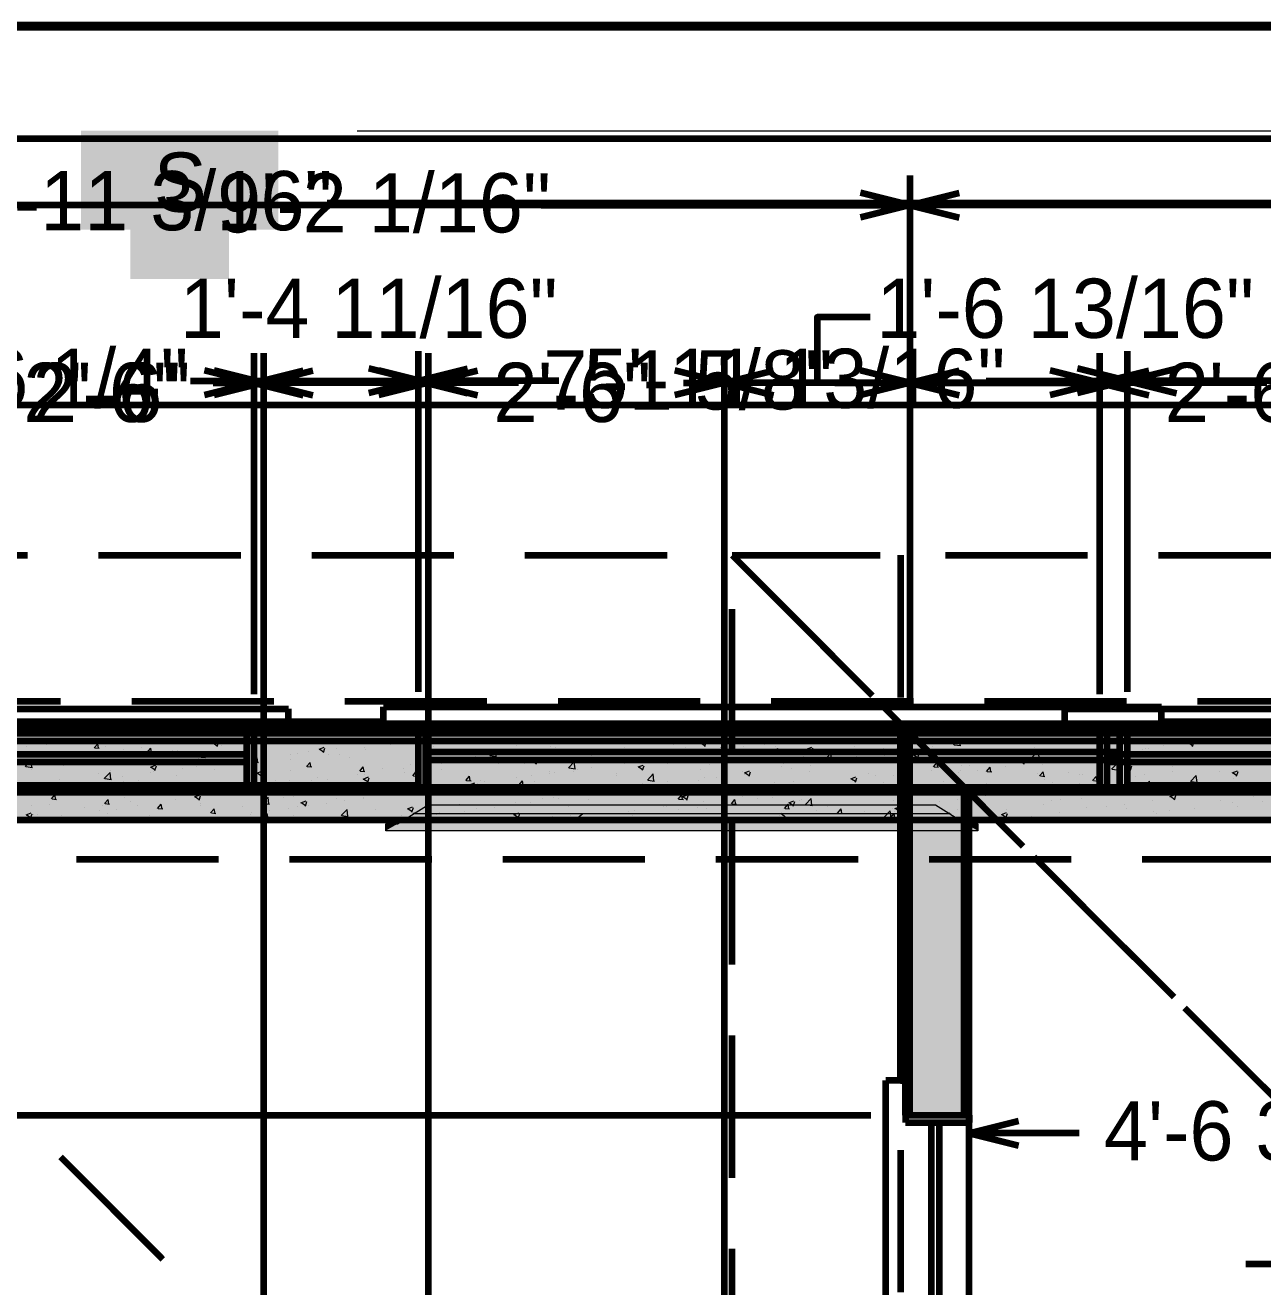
# Model space of a CAD drawing. Header units: inches. Extents: x -355 to 955, y -237 to 947.
# Drawn here: x 190.4 to 315.8, y 338.9 to 466.7 of the extents above; entities that cross this region are included whole.
import ezdxf

# ---------------------------------------------------------------- set-up
doc = ezdxf.new("R2010")
doc.units = ezdxf.units.IN
doc.header["$LTSCALE"] = 96
doc.header["$MEASUREMENT"] = 0
doc.linetypes.add('Dash', pattern=[0.225, 0.15, -0.075])
for name, color, linetype, lineweight, true_color in [('Cameras-0', 7, 'Continuous', 0, 0x004080), ('Cameras-1', 7, 'Continuous', 0, 0x004080), ('Cameras-2', 7, 'Continuous', 0, 0x004080), ('Cameras-3', 7, 'Continuous', 0, 0x004080), ('Cameras-4', 7, 'Continuous', 0, 0x004080), ('Casings_ Exterior-1', 7, 'Continuous', 158, 0x000000), ('Casings_ Exterior-2', 7, 'Continuous', 158, 0x000000), ('Casings_ Exterior-3', 7, 'Continuous', 158, 0x000000), ('Dimensions-0', 7, 'Continuous', 158, 0x000080), ('Dimensions-1', 7, 'Continuous', 158, 0x000080), ('Dimensions-2', 7, 'Continuous', 158, 0x000080), ('Dimensions-3', 7, 'Continuous', 158, 0x000080), ('Footings-0', 7, 'Dash', 211, 0x000000), ('Furniture_ Interior-2', 7, 'Continuous', 211, 0x8080c0), ('Roof Planes-2', 7, 'Dash', 211, 0x6fa455), ('Roof Planes-3', 7, 'Dash', 211, 0x6fa455), ('Terrain Perimeter-1', 7, 'Continuous', 211, 0x004000), ('Walls_  Foundation-0', 7, 'Continuous', 211, 0x000000), ('Walls_  Normal-1', 7, 'Continuous', 211, 0x000000), ('Walls_  Normal-2', 7, 'Continuous', 211, 0x000000), ('Walls_  Normal-3', 7, 'Continuous', 211, 0x000000), ('Windows-1', 7, 'Continuous', 158, 0x4b4b4b), ('Windows-2', 7, 'Continuous', 158, 0x4b4b4b), ('Windows-3', 7, 'Continuous', 158, 0x4b4b4b)]:
    doc.layers.add(name, color=color, linetype=linetype, lineweight=lineweight, true_color=true_color)

# ---------------------------------------------------------------- blocks, each defined once
blk = doc.blocks.new('Flat Screen 7')
at = {"layer": 'Furniture_ Interior-2', "color": 163, "lineweight": 0, "true_color": 0x8080c0, "transparency": 33554687}
for p, q in [((-19.514, 1.727), (-19.581, 1.669)), ((-7.87, 0.992), (-7.207, 1.727)), ((7.87, 0.992), (7.207, 1.727)), ((19.514, 1.727), (19.581, 1.669)), ((-21.556, 0.026), (-21.563, 0.049))]:
    blk.add_line(p, q, dxfattribs=at)
blk.add_lwpolyline([(18.47, 2.625), (20.681, 0.683), (21.562, 0.683), (21.562, 0), (-21.563, 0), (-21.563, 0.683), (-20.712, 0.683), (-18.47, 2.625)], close=True, dxfattribs=at)
for points in [[(-20.712, 0.683), (-20.681, 0.71), (-20.398, 0.965), (-20.368, 0.992), (20.368, 0.992), (20.398, 0.965), (20.681, 0.71), (20.712, 0.683)], [(-19.466, 1.768), (-19.514, 1.727), (19.514, 1.727), (19.466, 1.768)]]:
    blk.add_lwpolyline(points, dxfattribs=at)
at = {"layer": 'Furniture_ Interior-2', "color": 7, "lineweight": 0, "true_color": 0xffffff, "transparency": 33554687}
for points in [[(-18.47, 2.625), (20.681, 0.683), (-18.47, 2.625), (-20.712, 0.683)], [(-18.47, 2.625), (18.47, 2.625), (-18.47, 2.625), (20.681, 0.683)], [(20.681, 0.683), (21.562, 0), (20.681, 0.683), (-21.563, 0)], [(20.681, 0.683), (-21.563, 0), (20.681, 0.683), (-20.712, 0.683)], [(-21.563, 0), (-21.563, 0.683), (-21.563, 0), (-20.712, 0.683)], [(20.681, 0.683), (21.562, 0.683), (20.681, 0.683), (21.562, 0)]]:
    blk.add_solid(points, dxfattribs=at)

msp = doc.modelspace()

# ---------------------------------------------------------------- linework, layer by layer
at = {"layer": 'Cameras-0', "transparency": 33554687}
msp.add_line((224, 456), (506, 456), dxfattribs=at)
for points in [[(216, 456), (196, 456), (216, 446), (196, 446)], [(216, 456), (196, 456), (216, 456), (196, 456)], [(211, 446), (201, 446), (211, 441), (201, 441)]]:
    msp.add_solid(points, dxfattribs=at)
at = {"layer": 'Cameras-1', "transparency": 33554687}
msp.add_line((224, 456), (506, 456), dxfattribs=at)
for points in [[(216, 456), (196, 456), (216, 446), (196, 446)], [(216, 456), (196, 456), (216, 456), (196, 456)], [(211, 446), (201, 446), (211, 441), (201, 441)]]:
    msp.add_solid(points, dxfattribs=at)
at = {"layer": 'Cameras-2', "transparency": 33554687}
msp.add_line((224, 456), (506, 456), dxfattribs=at)
for points in [[(216, 456), (196, 456), (216, 446), (196, 446)], [(216, 456), (196, 456), (216, 456), (196, 456)], [(211, 446), (201, 446), (211, 441), (201, 441)]]:
    msp.add_solid(points, dxfattribs=at)
at = {"layer": 'Cameras-3', "transparency": 33554687}
msp.add_line((224, 456), (506, 456), dxfattribs=at)
for points in [[(216, 456), (196, 456), (216, 446), (196, 446)], [(216, 456), (196, 456), (216, 456), (196, 456)], [(211, 446), (201, 446), (211, 441), (201, 441)]]:
    msp.add_solid(points, dxfattribs=at)
at = {"layer": 'Cameras-4', "transparency": 33554687}
msp.add_line((224, 456), (506, 456), dxfattribs=at)
for points in [[(216, 456), (196, 456), (216, 446), (196, 446)], [(216, 456), (196, 456), (216, 456), (196, 456)], [(211, 446), (201, 446), (211, 441), (201, 441)]]:
    msp.add_solid(points, dxfattribs=at)
at = {"layer": 'Casings_ Exterior-1', "transparency": 33554687}
for p, q in [((226.68, 395.66), (226.68, 397.66)), ((226.68, 397.66), (305.5, 397.66)), ((305.5, 395.66), (305.5, 397.66))]:
    msp.add_line(p, q, dxfattribs=at)
at = {"layer": 'Casings_ Exterior-2', "transparency": 33554687}
for p, q in [((180.04, 397.44), (217.04, 397.44)), ((217.04, 395.44), (217.04, 397.44)), ((295.7, 395.44), (295.7, 397.44)), ((295.7, 397.44), (332.7, 397.44))]:
    msp.add_line(p, q, dxfattribs=at)
at = {"layer": 'Casings_ Exterior-3', "transparency": 33554687}
for p in [(277.56, 322.8), (279.56, 359.8)]:
    msp.add_line(p, (277.56, 359.8), dxfattribs=at)
at = {"layer": 'Dimensions-0', "color": 176, "linetype": 'Continuous', "lineweight": 158, "true_color": 0x000080, "transparency": 33554687}
msp.add_line((345.96, 428.22), (53.95, 428.22), dxfattribs=at)
at = {"layer": 'Dimensions-1', "color": 176, "linetype": 'Continuous', "lineweight": 158, "true_color": 0x000080, "transparency": 33554687}
for p, q in [((347.01, 466.69), (55, 466.69)), ((220.95, 448.69), (342.2, 448.69)), ((230.18, 433.69), (230.18, 399.17)), ((302, 433.69), (302, 399.17)), ((207.1, 430.69), (230.18, 430.69)), ((244.44, 430.69), (230.18, 430.69)), ((287.74, 430.69), (302, 430.69)), ((342.2, 430.69), (302, 430.69))]:
    msp.add_line(p, q, dxfattribs=at)
at = {"layer": 'Dimensions-1', "transparency": 33554687}
for p, q in [((230.18, 430.69), (225.18, 431.94)), ((230.18, 430.69), (235.18, 431.94)), ((302, 430.69), (297, 431.94)), ((302, 430.69), (307, 431.94)), ((230.18, 430.69), (225.18, 429.44)), ((230.18, 430.69), (235.18, 429.44)), ((302, 430.69), (297, 429.44)), ((302, 430.69), (307, 429.44))]:
    msp.add_line(p, q, dxfattribs=at)
at = {"layer": 'Dimensions-2', "color": 176, "linetype": 'Continuous', "lineweight": 158, "true_color": 0x000080, "transparency": 33554687}
for p, q in [((395.01, 466.47), (151, 466.47)), ((395.01, 448.47), (151, 448.47)), ((327.88, 448.47), (151, 448.47)), ((213.54, 433.47), (213.54, 398.95)), ((213.54, 433.47), (213.54, 398.95)), ((299.2, 433.47), (299.2, 398.95)), ((299.2, 433.47), (299.2, 398.95)), ((209.41, 430.47), (213.54, 430.47)), ((209.41, 430.47), (213.54, 430.47)), ((240.34, 430.47), (213.54, 430.47)), ((240.34, 430.47), (213.54, 430.47)), ((272.4, 430.47), (299.2, 430.47)), ((272.4, 430.47), (299.2, 430.47)), ((303.33, 430.47), (299.2, 430.47)), ((303.33, 430.47), (299.2, 430.47))]:
    msp.add_line(p, q, dxfattribs=at)
at = {"layer": 'Dimensions-2', "transparency": 33554687}
for p, q in [((213.54, 430.47), (208.54, 431.72)), ((213.54, 430.47), (208.54, 431.72)), ((213.54, 430.47), (218.54, 431.72)), ((213.54, 430.47), (218.54, 431.72)), ((299.2, 430.47), (294.2, 431.72)), ((299.2, 430.47), (294.2, 431.72)), ((299.2, 430.47), (304.2, 431.72)), ((299.2, 430.47), (304.2, 431.72)), ((213.54, 430.47), (208.54, 429.22)), ((213.54, 430.47), (208.54, 429.22)), ((213.54, 430.47), (218.54, 429.22)), ((213.54, 430.47), (218.54, 429.22)), ((299.2, 430.47), (294.2, 429.22)), ((299.2, 430.47), (294.2, 429.22)), ((299.2, 430.47), (304.2, 429.22)), ((299.2, 430.47), (304.2, 429.22))]:
    msp.add_line(p, q, dxfattribs=at)
at = {"layer": 'Dimensions-3', "color": 176, "linetype": 'Continuous', "lineweight": 158, "true_color": 0x000080, "transparency": 33554687}
for p, q in [((384.47, 466.47), (169.95, 466.47)), ((280, 451.47), (280, 398)), ((207.31, 448.47), (169.95, 448.47)), ((242.64, 448.47), (280, 448.47)), ((366.6, 448.47), (280, 448.47)), ((214.5, 433.47), (214.5, 314.3)), ((231.18, 433.47), (231.18, 314.3)), ((261.18, 433.47), (261.18, 314.3)), ((280, 433.47), (280, 398)), ((210.37, 430.47), (214.5, 430.47)), ((231.18, 430.47), (214.5, 430.47)), ((235.31, 430.47), (231.18, 430.47)), ((257.05, 430.47), (261.18, 430.47)), ((280, 430.47), (261.18, 430.47)), ((316.17, 430.47), (280, 430.47)), ((131.47, 356.3), (276.05, 356.3)), ((297.16, 354.47), (286, 354.47))]:
    msp.add_line(p, q, dxfattribs=at)
at = {"layer": 'Dimensions-3', "transparency": 33554687}
for p, q in [((280, 448.47), (275, 449.72)), ((280, 448.47), (285, 449.72)), ((280, 448.47), (275, 447.22)), ((280, 448.47), (285, 447.22)), ((214.5, 430.47), (209.5, 431.72)), ((214.5, 430.47), (219.5, 431.72)), ((231.18, 430.47), (226.18, 431.72)), ((231.18, 430.47), (236.18, 431.72)), ((261.18, 430.47), (256.18, 431.72)), ((261.18, 430.47), (266.18, 431.72)), ((280, 430.47), (275, 431.72)), ((280, 430.47), (285, 431.72)), ((214.5, 430.47), (209.5, 429.22)), ((214.5, 430.47), (219.5, 429.22)), ((231.18, 430.47), (226.18, 429.22)), ((231.18, 430.47), (236.18, 429.22)), ((261.18, 430.47), (256.18, 429.22)), ((261.18, 430.47), (266.18, 429.22)), ((280, 430.47), (275, 429.22)), ((280, 430.47), (285, 429.22)), ((95.47, 395), (277, 395)), ((113.47, 395), (277, 395)), ((131.47, 395), (277, 395)), ((286, 354.47), (291, 355.72)), ((286, 354.47), (291, 353.22)), ((314.03, 341.22), (339.63, 341.22))]:
    msp.add_line(p, q, dxfattribs=at)
at = {"layer": 'Dimensions-3', "color": 176, "linetype": 'Continuous', "lineweight": 158, "true_color": 0x000080, "transparency": 33554687}
msp.add_lwpolyline([(275.99, 437.11), (270.59, 437.11), (270.59, 430.47)], dxfattribs=at)
at = {"layer": 'Footings-0', "transparency": 33554687}
for p, q in [((49.95, 398.22), (657.95, 398.22)), ((65.95, 382.22), (641.95, 382.22))]:
    msp.add_line(p, q, dxfattribs=at)
at = {"layer": 'Roof Planes-2', "transparency": 33554687}
for points in [[(279.05, 413), (279.05, 395.95), (279.05, 395.95), (279.05, 311.3), (234.7, 311.3), (133, 413)], [(133, 413), (234.7, 311.3), (169, 311.3), (169, 118.5), (234.5, 118.5), (133, 17)]]:
    msp.add_lwpolyline(points, close=True, dxfattribs=at)
at = {"layer": 'Roof Planes-3', "transparency": 33554687}
for points in [[(262, 413), (459.5, 215.5), (459.5, 214.5), (262, 17), (262, 101.45), (375.45, 214.9), (262, 328.35)], [(657, 413), (459.5, 215.5), (262, 413)]]:
    msp.add_lwpolyline(points, close=True, dxfattribs=at)
at = {"layer": 'Terrain Perimeter-1', "transparency": 33554687}
msp.add_lwpolyline([(955, 455.22), (955, -24.78), (-245, -24.78), (-245, 455.22)], close=True, dxfattribs=at)
at = {"layer": 'Walls_  Foundation-0', "color": 18, "linetype": 'Continuous', "lineweight": 211, "true_color": 0x000000, "transparency": 33554687}
for p, q in [((61.95, 394.22), (645.95, 394.22)), ((61.95, 386.22), (645.95, 386.22))]:
    msp.add_line(p, q, dxfattribs=at)
at = {"layer": 'Walls_  Foundation-0', "color": 252, "lineweight": 9, "true_color": 0x969696, "transparency": 33554687}
for p, q in [((190.44, 393.6), (190.44, 393.6)), ((191.97, 393.96), (192.19, 394.22)), ((192.04, 393.96), (192.49, 393.92)), ((192.41, 393.92), (192.36, 394.22)), ((194.34, 394.16), (194.34, 394.16)), ((197.35, 393.49), (197.71, 393.92)), ((197.79, 393.45), (197.71, 393.92)), ((198.5, 393.62), (198.5, 393.62)), ((202.14, 393.58), (202.14, 393.58)), ((204.98, 393.95), (204.98, 393.95)), ((209.35, 393.96), (209.87, 394.17)), ((209.43, 393.96), (209.8, 393.71)), ((209.64, 393.77), (209.64, 393.77)), ((209.8, 393.63), (209.95, 394.09)), ((210.29, 393.75), (210.29, 393.75)), ((213.82, 393.75), (213.82, 393.75)), ((226.66, 394.11), (226.66, 394.11)), ((227.41, 393.81), (227.41, 393.81)), ((228.76, 393.88), (228.76, 393.88)), ((229.4, 393.96), (229.64, 394.22)), ((229.45, 393.96), (230.11, 393.86)), ((230.06, 393.86), (230.02, 394.22)), ((231.71, 393.65), (231.71, 393.65)), ((240.09, 393.69), (240.09, 393.69)), ((243.59, 393.64), (243.59, 393.64)), ((245.47, 393.88), (245.47, 393.88)), ((247.85, 393.96), (247.85, 393.96)), ((255.49, 393.95), (255.71, 394.22)), ((255.56, 393.95), (256.01, 393.91)), ((255.93, 393.91), (255.88, 394.22)), ((257.22, 393.58), (257.22, 393.58)), ((258.76, 393.98), (259.29, 394.18)), ((258.85, 393.98), (259.22, 393.73)), ((259.22, 393.64), (259.37, 394.1)), ((260.87, 393.48), (261.23, 393.91)), ((261.31, 393.44), (261.23, 393.91)), ((263.19, 393.6), (263.19, 393.6)), ((265.25, 393.79), (265.25, 393.79)), ((266.36, 393.62), (266.36, 393.62)), ((267.04, 394.13), (267.04, 394.13)), ((269.54, 393.38), (270.06, 393.58)), ((274.34, 393.63), (274.34, 393.63)), ((274.72, 394.21), (274.72, 394.21)), ((282.27, 393.68), (282.27, 393.68)), ((284.43, 393.82), (284.81, 394.22)), ((284.48, 393.82), (285.15, 393.72)), ((285.1, 393.72), (285.04, 394.22)), ((286.92, 393.94), (286.92, 393.94)), ((288.8, 394.19), (288.8, 394.19)), ((300.98, 394.15), (300.98, 394.15)), ((301.46, 393.85), (301.46, 393.85)), ((305.74, 393.72), (305.74, 393.72)), ((308.17, 394), (308.7, 394.2)), ((308.26, 394), (308.64, 393.74)), ((308.58, 394.09), (308.58, 394.09)), ((308.64, 393.65), (308.79, 394.11)), ((192.27, 392.15), (192.79, 392.35)), ((192.69, 392.34), (192.69, 392.34)), ((195.53, 392.71), (195.53, 392.71)), ((196.92, 392.61), (196.92, 392.61)), ((197.42, 393.49), (197.87, 393.45)), ((200.27, 393.33), (200.27, 393.33)), ((200.83, 392.9), (200.83, 392.9)), ((201.89, 392.67), (201.89, 392.67)), ((202.73, 393.02), (203.09, 393.45)), ((202.8, 393.02), (203.25, 392.98)), ((203.17, 392.98), (203.09, 393.45)), ((205.28, 393.21), (205.28, 393.21)), ((205.78, 393.24), (205.78, 393.24)), ((207.88, 392.41), (207.88, 392.41)), ((208.11, 392.55), (208.47, 392.98)), ((208.18, 392.55), (208.63, 392.51)), ((208.55, 392.51), (208.47, 392.98)), ((213.49, 392.07), (213.85, 392.5)), ((213.93, 392.03), (213.85, 392.5)), ((217.2, 392.86), (217.2, 392.86)), ((217.23, 392.31), (217.23, 392.31)), ((217.95, 392.95), (217.95, 392.95)), ((219.08, 393.11), (219.08, 393.11)), ((220.13, 393.36), (220.65, 393.57)), ((220.21, 393.36), (220.58, 393.11)), ((220.58, 393.03), (220.73, 393.48)), ((221.08, 392.84), (221.08, 392.84)), ((221.92, 393.48), (221.92, 393.48)), ((222.25, 392.8), (222.25, 392.8)), ((223.19, 392.55), (223.19, 392.55)), ((224.77, 393.55), (224.77, 393.55)), ((224.87, 393.32), (224.87, 393.32)), ((230.9, 392.76), (231.43, 392.96)), ((230.99, 392.76), (231.36, 392.51)), ((231.36, 392.43), (231.51, 392.88)), ((231.55, 393.14), (231.55, 393.14)), ((234.14, 392.39), (234.14, 392.39)), ((234.14, 392.35), (234.14, 392.35)), ((236.02, 392.64), (236.02, 392.64)), ((236.31, 392.39), (236.31, 392.39)), ((237.4, 392.72), (237.98, 393.33)), ((237.45, 392.72), (238.12, 392.62)), ((238.07, 392.62), (237.98, 393.33)), ((238.86, 393.01), (238.86, 393.01)), ((240.21, 392.96), (240.21, 392.96)), ((241.68, 392.16), (242.21, 392.36)), ((244.06, 393.49), (244.06, 393.49)), ((247.76, 392.73), (247.76, 392.73)), ((249.46, 392.48), (249.46, 392.48)), ((251.04, 393.49), (251.04, 393.49)), ((255.5, 392.56), (255.5, 392.56)), ((255.79, 392.54), (255.79, 392.54)), ((257.82, 393.07), (257.82, 393.07)), ((259.29, 393.04), (259.29, 393.04)), ((260.53, 393.17), (260.53, 393.17)), ((260.94, 393.48), (261.39, 393.44)), ((262.41, 393.41), (262.41, 393.41)), ((264.88, 392.78), (264.88, 392.78)), ((266.25, 393.01), (266.61, 393.44)), ((266.32, 393.01), (266.77, 392.97)), ((266.69, 392.97), (266.61, 393.44)), ((269.17, 392.63), (269.17, 392.63)), ((269.63, 393.38), (270, 393.13)), ((270, 393.04), (270.15, 393.49)), ((271.63, 392.54), (271.99, 392.97)), ((271.7, 392.54), (272.15, 392.5)), ((272.07, 392.5), (271.99, 392.97)), ((274.63, 392.67), (274.63, 392.67)), ((275.73, 392.41), (275.73, 392.41)), ((277.01, 392.06), (277.37, 392.49)), ((277.31, 393.42), (277.31, 393.42)), ((277.45, 392.02), (277.37, 392.49)), ((277.47, 392.7), (277.47, 392.7)), ((278.48, 393.2), (278.48, 393.2)), ((278.63, 393.48), (278.63, 393.48)), ((279.35, 392.94), (279.35, 392.94)), ((280.32, 392.78), (280.84, 392.98)), ((280.4, 392.78), (280.78, 392.53)), ((280.78, 392.44), (280.93, 392.89)), ((282.19, 393.32), (282.19, 393.32)), ((284.09, 393.01), (284.09, 393.01)), ((291.1, 392.18), (291.62, 392.38)), ((291.56, 391.84), (291.71, 392.29)), ((292.43, 392.58), (293.02, 393.19)), ((292.48, 392.58), (293.15, 392.48)), ((292.62, 393.55), (292.62, 393.55)), ((293.1, 392.48), (293.02, 393.19)), ((293.72, 392.76), (293.72, 392.76)), ((294.69, 392.56), (294.69, 392.56)), ((296.28, 392.47), (296.28, 392.47)), ((297.61, 393.32), (297.61, 393.32)), ((299.12, 392.85), (299.12, 392.85)), ((302, 392.35), (302, 392.35)), ((303.58, 393.35), (303.58, 393.35)), ((303.86, 393.47), (303.86, 393.47)), ((304.15, 393.41), (304.15, 393.41)), ((309.05, 392.39), (309.05, 392.39)), ((310.36, 392.94), (310.36, 392.94)), ((311.81, 392.61), (311.81, 392.61)), ((312.91, 392.92), (312.91, 392.92)), ((190.37, 391.62), (190.95, 392.23)), ((190.42, 391.62), (191.09, 391.52)), ((190.81, 392.09), (190.81, 392.09)), ((191.04, 391.52), (190.95, 392.23)), ((190.98, 391.27), (190.98, 391.27)), ((191.37, 392.05), (191.37, 392.05)), ((192.35, 392.15), (192.72, 391.9)), ((192.72, 391.82), (192.87, 392.27)), ((194.25, 391.67), (194.25, 391.67)), ((198.1, 392.19), (198.1, 392.19)), ((199.03, 391.25), (199.03, 391.25)), ((203.05, 391.55), (203.57, 391.75)), ((203.13, 391.55), (203.5, 391.29)), ((203.33, 391.1), (203.33, 391.1)), ((203.5, 391.22), (203.65, 391.67)), ((206.29, 391.41), (206.29, 391.41)), ((207.75, 391.62), (207.75, 391.62)), ((208.49, 392.11), (208.49, 392.11)), ((209.54, 391.27), (209.54, 391.27)), ((209.63, 391.87), (209.63, 391.87)), ((212.47, 392.24), (212.47, 392.24)), ((212.79, 391.95), (212.79, 391.95)), ((213.33, 391.75), (213.33, 391.75)), ((213.56, 392.07), (214.01, 392.03)), ((213.83, 390.94), (214.35, 391.15)), ((214.28, 390.61), (214.43, 391.07)), ((214.65, 392), (214.65, 392)), ((217.25, 391.21), (217.25, 391.21)), ((218.87, 391.6), (219.23, 392.03)), ((218.94, 391.6), (219.39, 391.56)), ((219.31, 391.56), (219.23, 392.03)), ((224.25, 391.13), (224.61, 391.56)), ((224.32, 391.13), (224.77, 391.09)), ((224.69, 391.09), (224.61, 391.56)), ((224.68, 391.15), (224.68, 391.15)), ((226.56, 391.4), (226.56, 391.4)), ((228.67, 391.38), (228.67, 391.38)), ((228.84, 391.03), (228.84, 391.03)), ((229.4, 391.77), (229.4, 391.77)), ((229.63, 390.66), (229.99, 391.09)), ((230.07, 390.62), (229.99, 391.09)), ((232.52, 391.91), (232.52, 391.91)), ((232.56, 391.34), (232.56, 391.34)), ((238.3, 391.88), (238.3, 391.88)), ((240.92, 391.93), (240.92, 391.93)), ((241.77, 392.16), (242.14, 391.91)), ((242.14, 391.83), (242.29, 392.28)), ((243.51, 391.14), (243.51, 391.14)), ((245.4, 391.48), (245.99, 392.09)), ((245.45, 391.48), (246.12, 391.38)), ((245.96, 391.08), (245.96, 391.08)), ((246.07, 391.38), (245.99, 392.09)), ((246.34, 391.3), (246.34, 391.3)), ((247.76, 391.47), (247.76, 391.47)), ((251.08, 391.92), (251.08, 391.92)), ((251.65, 392.03), (251.65, 392.03)), ((252.46, 391.56), (252.99, 391.76)), ((252.54, 391.56), (252.92, 391.31)), ((252.92, 391.23), (253.07, 391.68)), ((252.95, 392.17), (252.95, 392.17)), ((255.42, 391.93), (255.42, 391.93)), ((258.83, 391.27), (258.83, 391.27)), ((259.72, 391.78), (259.72, 391.78)), ((260.41, 392.28), (260.41, 392.28)), ((263.09, 391.1), (263.09, 391.1)), ((263.24, 390.96), (263.76, 391.16)), ((263.7, 390.62), (263.85, 391.08)), ((266.95, 391.63), (266.95, 391.63)), ((267.19, 391.87), (267.19, 391.87)), ((268.01, 391.45), (268.01, 391.45)), ((269.78, 391.07), (269.78, 391.07)), ((269.89, 391.7), (269.89, 391.7)), ((270.74, 392.11), (270.74, 392.11)), ((272.73, 392.07), (272.73, 392.07)), ((277.08, 392.06), (277.53, 392.02)), ((282.18, 391.19), (282.18, 391.19)), ((282.38, 391.59), (282.75, 392.02)), ((282.46, 391.59), (282.91, 391.55)), ((282.83, 391.55), (282.75, 392.02)), ((285.1, 391.2), (285.1, 391.2)), ((285.23, 391.71), (285.23, 391.71)), ((286.07, 391.75), (286.07, 391.75)), ((286.68, 392.21), (286.68, 392.21)), ((286.83, 391.23), (286.83, 391.23)), ((287.76, 391.12), (288.13, 391.55)), ((287.84, 391.12), (288.29, 391.08)), ((288.21, 391.08), (288.13, 391.55)), ((289.67, 391.6), (289.67, 391.6)), ((289.93, 392.28), (289.93, 392.28)), ((291.18, 392.18), (291.56, 391.93)), ((293.14, 390.65), (293.51, 391.08)), ((293.46, 391.8), (293.46, 391.8)), ((293.59, 390.61), (293.51, 391.08)), ((294.41, 392.23), (294.41, 392.23)), ((300.44, 391.34), (301.02, 391.95)), ((300.49, 391.34), (301.16, 391.24)), ((301.1, 391.24), (301.02, 391.95)), ((301.37, 391.35), (301.37, 391.35)), ((301.87, 391.58), (302.4, 391.78)), ((301.96, 391.58), (302.34, 391.32)), ((302.34, 391.24), (302.49, 391.69)), ((302.35, 391.76), (302.35, 391.76)), ((305.16, 391.83), (305.16, 391.83)), ((306.61, 391.13), (306.61, 391.13)), ((306.64, 391.61), (306.64, 391.61)), ((311.34, 391.76), (311.34, 391.76)), ((311.37, 391.14), (311.37, 391.14)), ((312.65, 390.98), (313.18, 391.18)), ((312.95, 392.15), (312.95, 392.15)), ((313.11, 390.63), (313.27, 391.09)), ((313.22, 392), (313.22, 392)), ((193.56, 389.75), (193.56, 389.75)), ((193.87, 390.25), (193.87, 390.25)), ((197.76, 390.86), (197.76, 390.86)), ((198.29, 390.38), (198.29, 390.38)), ((198.37, 390.38), (198.96, 390.99)), ((198.42, 390.38), (199.09, 390.28)), ((199.04, 390.28), (198.96, 390.99)), ((200.17, 390.62), (200.17, 390.62)), ((200.35, 390.06), (200.35, 390.06)), ((201.8, 390.18), (201.8, 390.18)), ((203.01, 391), (203.01, 391)), ((205.69, 390.74), (205.69, 390.74)), ((206.38, 389.14), (206.96, 389.75)), ((207.05, 389.03), (206.96, 389.75)), ((213.91, 390.94), (214.28, 390.69)), ((215.23, 389.91), (215.23, 389.91)), ((215.67, 390.2), (215.67, 390.2)), ((217.11, 390.15), (217.11, 390.15)), ((217.13, 389.81), (217.13, 389.81)), ((219.38, 390.18), (219.38, 390.18)), ((219.95, 390.53), (219.95, 390.53)), ((220.99, 390.34), (220.99, 390.34)), ((224.03, 390.79), (224.03, 390.79)), ((224.6, 390.34), (225.13, 390.55)), ((224.68, 390.34), (225.06, 390.09)), ((224.78, 390.82), (224.78, 390.82)), ((225.06, 390.01), (225.21, 390.46)), ((226.62, 390), (226.62, 390)), ((229.7, 390.66), (230.15, 390.62)), ((235.01, 390.19), (235.37, 390.62)), ((235.08, 390.19), (235.53, 390.15)), ((235.45, 390.15), (235.37, 390.62)), ((235.38, 389.74), (235.91, 389.94)), ((235.46, 389.74), (235.84, 389.49)), ((235.84, 389.41), (235.99, 389.86)), ((236.22, 389.9), (236.22, 389.9)), ((236.5, 390.23), (236.5, 390.23)), ((236.88, 390.06), (236.88, 390.06)), ((240.11, 390.46), (240.11, 390.46)), ((240.39, 389.72), (240.75, 390.15)), ((240.83, 389.68), (240.75, 390.15)), ((240.8, 390.08), (240.8, 390.08)), ((241.62, 390.68), (241.62, 390.68)), ((241.93, 390.13), (241.93, 390.13)), ((243.5, 390.93), (243.5, 390.93)), ((243.97, 390.99), (243.97, 390.99)), ((250.26, 390.93), (250.26, 390.93)), ((250.29, 390.72), (250.29, 390.72)), ((252.89, 389.93), (252.89, 389.93)), ((253.41, 390.24), (253.99, 390.85)), ((253.46, 390.24), (254.13, 390.14)), ((254.07, 390.14), (253.99, 390.85)), ((255.41, 390.06), (255.41, 390.06)), ((258.56, 390.21), (258.56, 390.21)), ((259.2, 390.54), (259.2, 390.54)), ((260.44, 390.46), (260.44, 390.46)), ((263.28, 390.83), (263.28, 390.83)), ((263.32, 390.96), (263.7, 390.71)), ((266.31, 390.01), (266.31, 390.01)), ((268.2, 390.06), (268.2, 390.06)), ((274.02, 390.36), (274.54, 390.56)), ((274.1, 390.36), (274.48, 390.11)), ((274.48, 390.02), (274.63, 390.47)), ((274.54, 390.18), (274.54, 390.18)), ((275.5, 389.74), (275.5, 389.74)), ((275.77, 390.86), (275.77, 390.86)), ((276.56, 390.66), (276.56, 390.66)), ((277.37, 389.99), (277.37, 389.99)), ((278.39, 390.71), (278.39, 390.71)), ((279.15, 389.86), (279.15, 389.86)), ((280.21, 390.36), (280.21, 390.36)), ((283.43, 390.06), (283.43, 390.06)), ((284.79, 389.76), (285.32, 389.96)), ((284.88, 389.76), (285.25, 389.51)), ((284.95, 390.98), (284.95, 390.98)), ((285.25, 389.42), (285.41, 389.87)), ((287.73, 389.91), (287.73, 389.91)), ((289.84, 389.78), (289.84, 389.78)), ((292.89, 390.91), (292.89, 390.91)), ((293.22, 390.65), (293.67, 390.61)), ((293.62, 390.26), (293.62, 390.26)), ((294.47, 390), (294.47, 390)), ((296.05, 391), (296.05, 391)), ((297.15, 389.89), (297.15, 389.89)), ((297.18, 390.76), (297.18, 390.76)), ((297.52, 390.82), (297.52, 390.82)), ((298.52, 390.18), (298.89, 390.61)), ((298.6, 390.18), (299.05, 390.14)), ((298.97, 390.14), (298.89, 390.61)), ((301.89, 390.51), (301.89, 390.51)), ((302.83, 390.59), (302.83, 390.59)), ((303.77, 390.76), (303.77, 390.76)), ((303.91, 389.71), (304.27, 390.14)), ((304.35, 389.67), (304.27, 390.14)), ((305.42, 389.8), (305.42, 389.8)), ((308.44, 390.1), (309.02, 390.71)), ((308.49, 390.1), (309.16, 390)), ((308.96, 389.9), (308.96, 389.9)), ((309.11, 390), (309.02, 390.71)), ((312.74, 390.98), (313.11, 390.72)), ((312.82, 390.43), (312.82, 390.43)), ((313.24, 389.83), (313.24, 389.83)), ((190.72, 389.38), (190.72, 389.38)), ((193.01, 388.32), (193.37, 388.75)), ((193.46, 388.28), (193.37, 388.75)), ((194.15, 389.17), (194.15, 389.17)), ((196.75, 389.13), (197.27, 389.33)), ((196.82, 389.13), (197.2, 388.88)), ((197.2, 388.8), (197.35, 389.25)), ((198.01, 389.7), (198.01, 389.7)), ((198.77, 389.06), (198.77, 389.06)), ((200.46, 388.48), (200.46, 388.48)), ((205.77, 388.66), (205.77, 388.66)), ((206.43, 389.14), (207.1, 389.03)), ((207.13, 389.65), (207.13, 389.65)), ((207.52, 388.53), (208.05, 388.73)), ((207.6, 388.53), (207.98, 388.27)), ((207.65, 388.91), (207.65, 388.91)), ((207.98, 388.2), (208.13, 388.65)), ((209.45, 388.77), (209.45, 388.77)), ((209.72, 388.86), (209.72, 388.86)), ((209.92, 389.33), (209.92, 389.33)), ((210.49, 389.28), (210.49, 389.28)), ((213.24, 389.25), (213.24, 389.25)), ((214.38, 387.9), (214.97, 388.51)), ((215.05, 387.79), (214.97, 388.51)), ((217.59, 388.53), (217.59, 388.53)), ((225.04, 388.99), (225.04, 388.99)), ((227.04, 389.38), (227.04, 389.38)), ((227.43, 388.81), (227.43, 388.81)), ((228.58, 388.89), (228.58, 388.89)), ((231.34, 389.23), (231.34, 389.23)), ((232.17, 389.44), (232.17, 389.44)), ((232.43, 389.42), (232.43, 389.42)), ((233.4, 389.58), (233.4, 389.58)), ((234.04, 389.68), (234.04, 389.68)), ((235.99, 388.79), (235.99, 388.79)), ((240.46, 389.72), (240.91, 389.68)), ((243.88, 388.49), (243.88, 388.49)), ((245.77, 389.25), (246.13, 389.68)), ((245.84, 389.25), (246.29, 389.21)), ((246.21, 389.21), (246.13, 389.68)), ((246.16, 389.14), (246.68, 389.34)), ((246.24, 389.14), (246.62, 388.89)), ((246.62, 388.81), (246.77, 389.26)), ((247.66, 388.97), (247.66, 388.97)), ((249.1, 388.97), (249.1, 388.97)), ((250.98, 389.21), (250.98, 389.21)), ((251.15, 388.78), (251.51, 389.21)), ((251.22, 388.78), (251.67, 388.74)), ((251.3, 388.92), (251.3, 388.92)), ((251.59, 388.74), (251.51, 389.21)), ((251.56, 389.53), (251.56, 389.53)), ((253.82, 389.59), (253.82, 389.59)), ((256.53, 388.31), (256.89, 388.74)), ((256.85, 389.16), (256.85, 389.16)), ((256.97, 388.27), (256.89, 388.74)), ((256.94, 388.54), (257.46, 388.74)), ((257.02, 388.54), (257.39, 388.29)), ((257.39, 388.21), (257.55, 388.66)), ((259.66, 389.52), (259.66, 389.52)), ((261.41, 389), (262, 389.61)), ((261.46, 389), (262.13, 388.89)), ((262.08, 388.89), (262, 389.61)), ((262.26, 388.72), (262.26, 388.72)), ((263, 388.61), (263, 388.61)), ((266.04, 388.5), (266.04, 388.5)), ((266.86, 389.14), (266.86, 389.14)), ((267.92, 388.74), (267.92, 388.74)), ((270.64, 389.62), (270.64, 389.62)), ((270.76, 389.12), (270.76, 389.12)), ((273.97, 389.21), (273.97, 389.21)), ((277.57, 388.86), (277.57, 388.86)), ((278.27, 389.06), (278.27, 389.06)), ((282.09, 388.69), (282.09, 388.69)), ((285.93, 389.45), (285.93, 389.45)), ((285.98, 389.25), (285.98, 389.25)), ((287.7, 388.65), (287.7, 388.65)), ((288.52, 388.66), (288.52, 388.66)), ((292.43, 389.27), (292.43, 389.27)), ((294.31, 389.52), (294.31, 389.52)), ((295.57, 389.16), (296.1, 389.36)), ((295.66, 389.16), (296.03, 388.91)), ((296.03, 388.82), (296.19, 389.27)), ((301.28, 388.86), (301.28, 388.86)), ((303.78, 388.98), (303.78, 388.98)), ((303.84, 388.79), (303.84, 388.79)), ((303.98, 389.71), (304.43, 389.67)), ((305.07, 389.33), (305.07, 389.33)), ((306.35, 388.56), (306.88, 388.76)), ((306.44, 388.56), (306.81, 388.3)), ((306.81, 388.22), (306.96, 388.67)), ((309.29, 389.24), (309.65, 389.67)), ((309.36, 389.24), (309.81, 389.2)), ((309.37, 388.8), (309.37, 388.8)), ((309.73, 389.2), (309.65, 389.67)), ((311.25, 389.05), (311.25, 389.05)), ((312.2, 389.38), (312.2, 389.38)), ((314.09, 389.42), (314.09, 389.42)), ((314.67, 388.77), (315.03, 389.2)), ((314.74, 388.77), (315.19, 388.73)), ((314.79, 388.59), (314.79, 388.59)), ((315.11, 388.73), (315.03, 389.2)), ((191.01, 387.63), (191.01, 387.63)), ((192.82, 387.72), (192.82, 387.72)), ((193.08, 388.32), (193.53, 388.28)), ((196.32, 387.42), (196.32, 387.42)), ((197.92, 387.2), (197.92, 387.2)), ((198.2, 387.66), (198.2, 387.66)), ((198.39, 387.85), (198.75, 388.28)), ((198.46, 387.85), (198.91, 387.81)), ((198.84, 387.81), (198.75, 388.28)), ((199.6, 387.3), (199.6, 387.3)), ((201.04, 388.04), (201.04, 388.04)), ((201.7, 387.68), (201.7, 387.68)), ((203.77, 387.37), (204.13, 387.8)), ((203.84, 387.37), (204.29, 387.33)), ((204.22, 387.33), (204.13, 387.8)), ((205.6, 388.24), (205.6, 388.24)), ((208.13, 387.68), (208.13, 387.68)), ((208.14, 387.85), (208.14, 387.85)), ((209.15, 386.9), (209.51, 387.33)), ((209.6, 386.86), (209.51, 387.33)), ((212.42, 387.53), (212.42, 387.53)), ((214.43, 387.9), (215.1, 387.79)), ((215.13, 387.19), (215.13, 387.19)), ((216.5, 388.44), (216.5, 388.44)), ((217.04, 387.32), (217.04, 387.32)), ((217.97, 387.57), (217.97, 387.57)), ((218.3, 387.93), (218.83, 388.13)), ((218.38, 387.93), (218.76, 387.67)), ((218.76, 387.59), (218.91, 388.05)), ((219.09, 387.65), (219.09, 387.65)), ((220.9, 387.85), (220.9, 387.85)), ((221.88, 388.38), (221.88, 388.38)), ((222.39, 386.66), (222.97, 387.26)), ((222.71, 388.19), (222.71, 388.19)), ((223.05, 386.55), (222.97, 387.26)), ((224.59, 388.44), (224.59, 388.44)), ((224.68, 388.33), (224.68, 388.33)), ((225.87, 387.23), (225.87, 387.23)), ((229.08, 387.32), (229.61, 387.53)), ((229.16, 387.32), (229.53, 387.07)), ((229.53, 386.99), (229.69, 387.44)), ((234.41, 387.78), (234.41, 387.78)), ((236.13, 387.4), (236.13, 387.4)), ((237.93, 387.46), (237.93, 387.46)), ((239.65, 387.72), (239.65, 387.72)), ((240.02, 387.96), (240.02, 387.96)), ((241.53, 387.97), (241.53, 387.97)), ((242.77, 388.38), (242.77, 388.38)), ((244.37, 388.34), (244.37, 388.34)), ((245.36, 387.58), (245.36, 387.58)), ((247.39, 388.31), (247.39, 388.31)), ((255.05, 387.51), (255.05, 387.51)), ((255.32, 387.56), (255.32, 387.56)), ((256.59, 387.25), (256.59, 387.25)), ((256.6, 388.31), (257.05, 388.27)), ((258.46, 387.5), (258.46, 387.5)), ((259.11, 388.04), (259.11, 388.04)), ((259.35, 387.36), (259.35, 387.36)), ((260.68, 387.71), (260.68, 387.71)), ((261.3, 387.87), (261.3, 387.87)), ((261.91, 387.83), (262.27, 388.27)), ((261.98, 387.83), (262.43, 387.8)), ((262.35, 387.8), (262.27, 388.27)), ((264.51, 388.36), (264.51, 388.36)), ((267.29, 387.36), (267.65, 387.79)), ((267.36, 387.36), (267.81, 387.32)), ((267.73, 387.32), (267.65, 387.79)), ((267.72, 387.94), (268.24, 388.14)), ((267.8, 387.94), (268.17, 387.69)), ((268.17, 387.6), (268.33, 388.06)), ((268.81, 388.21), (268.81, 388.21)), ((269.04, 388.31), (269.04, 388.31)), ((269.42, 387.76), (270, 388.37)), ((269.47, 387.76), (270.13, 387.65)), ((270.08, 387.65), (270, 388.37)), ((271.63, 387.51), (271.63, 387.51)), ((272.67, 386.89), (273.03, 387.32)), ((273.11, 386.85), (273.03, 387.32)), ((274.45, 387.68), (274.45, 387.68)), ((278.24, 387.4), (278.24, 387.4)), ((278.3, 388.21), (278.3, 388.21)), ((278.49, 387.34), (279.02, 387.54)), ((278.58, 387.34), (278.95, 387.09)), ((278.95, 387), (279.1, 387.45)), ((282.98, 388.03), (282.98, 388.03)), ((284.86, 388.27), (284.86, 388.27)), ((284.86, 387.28), (284.86, 387.28)), ((286.94, 387.65), (286.94, 387.65)), ((289.74, 387.28), (289.74, 387.28)), ((293.53, 387.76), (293.53, 387.76)), ((294.32, 388.13), (294.32, 388.13)), ((295.3, 388.24), (295.3, 388.24)), ((297.43, 388.33), (297.43, 388.33)), ((297.9, 387.45), (297.9, 387.45)), ((299.91, 387.56), (299.91, 387.56)), ((301.79, 387.8), (301.79, 387.8)), ((301.98, 387.34), (301.98, 387.34)), ((304.63, 388.18), (304.63, 388.18)), ((306.28, 387.18), (306.28, 387.18)), ((308.87, 387.4), (308.87, 387.4)), ((311.44, 388.19), (311.44, 388.19)), ((312.72, 387.93), (312.72, 387.93)), ((313.21, 387.58), (313.21, 387.58)), ((315.74, 388.03), (315.74, 388.03)), ((190.45, 386.71), (190.97, 386.91)), ((190.52, 386.71), (190.9, 386.46)), ((190.9, 386.38), (191.05, 386.83)), ((191.24, 386.71), (191.24, 386.71)), ((191.58, 386.79), (191.58, 386.79)), ((194.06, 386.67), (194.06, 386.67)), ((198.67, 386.83), (198.67, 386.83)), ((201.52, 386.22), (201.75, 386.31)), ((201.82, 386.22), (201.83, 386.23)), ((202.19, 386.51), (202.19, 386.51)), ((202.96, 386.68), (202.96, 386.68)), ((208.52, 386.32), (208.52, 386.32)), ((209.22, 386.9), (209.67, 386.86)), ((209.36, 386.27), (209.36, 386.27)), ((213.15, 386.75), (213.15, 386.75)), ((213.26, 386.95), (213.26, 386.95)), ((214.53, 386.43), (214.89, 386.86)), ((214.6, 386.43), (215.05, 386.39)), ((214.98, 386.39), (214.89, 386.86)), ((217.51, 386.64), (217.51, 386.64)), ((220.12, 386.22), (220.27, 386.39)), ((220.3, 386.22), (220.27, 386.39)), ((222.44, 386.66), (223.1, 386.55)), ((228.46, 386.44), (228.46, 386.44)), ((228.47, 386.61), (228.47, 386.61)), ((228.49, 386.39), (228.49, 386.39)), ((230.19, 386.48), (230.19, 386.48)), ((232.07, 386.72), (232.07, 386.72)), ((232.34, 386.92), (232.34, 386.92)), ((234.91, 387.1), (234.91, 387.1)), ((239.86, 386.72), (240.38, 386.92)), ((239.94, 386.72), (240.31, 386.47)), ((240.31, 386.39), (240.47, 386.84)), ((243.78, 386.57), (243.78, 386.57)), ((245.6, 386.66), (245.6, 386.66)), ((247.57, 386.47), (247.57, 386.47)), ((249.01, 386.25), (249.01, 386.25)), ((249.89, 386.51), (249.89, 386.51)), ((250.89, 386.22), (251.16, 386.32)), ((251.24, 386.22), (251.24, 386.24)), ((251.47, 387.04), (251.47, 387.04)), ((251.85, 386.63), (251.85, 386.63)), ((252.14, 387.17), (252.14, 387.17)), ((254.73, 386.37), (254.73, 386.37)), ((266.76, 386.64), (266.76, 386.64)), ((270.05, 386.51), (270.05, 386.51)), ((270.55, 387.12), (270.55, 387.12)), ((272.74, 386.89), (273.19, 386.85)), ((273.52, 386.78), (273.52, 386.78)), ((275.4, 387.03), (275.4, 387.03)), ((275.4, 386.43), (275.4, 386.43)), ((277.42, 386.52), (278, 387.12)), ((277.47, 386.52), (278.14, 386.41)), ((278.09, 386.41), (278, 387.12)), ((278.05, 386.42), (278.41, 386.85)), ((278.12, 386.42), (278.57, 386.38)), ((278.41, 387.1), (278.41, 387.1)), ((278.49, 386.38), (278.41, 386.85)), ((281, 386.31), (281, 386.31)), ((283.65, 386.22), (283.79, 386.38)), ((283.82, 386.22), (283.79, 386.38)), ((285.89, 386.75), (285.89, 386.75)), ((289.27, 386.74), (289.8, 386.94)), ((289.36, 386.74), (289.73, 386.49)), ((289.73, 386.4), (289.88, 386.85)), ((290.46, 386.31), (290.46, 386.31)), ((292.34, 386.56), (292.34, 386.56)), ((292.52, 386.49), (292.52, 386.49)), ((295.18, 386.93), (295.18, 386.93)), ((296.31, 386.44), (296.31, 386.44)), ((296.82, 386.33), (296.82, 386.33)), ((300.26, 386.22), (300.57, 386.34)), ((300.65, 386.22), (300.66, 386.25)), ((301.19, 386.36), (301.19, 386.36)), ((304.67, 387.03), (304.67, 387.03)), ((304.98, 386.84), (304.98, 386.84)), ((307.27, 386.24), (307.27, 386.24)), ((312.11, 386.46), (312.11, 386.46))]:
    msp.add_line(p, q, dxfattribs=at)
at = {"layer": 'Walls_  Foundation-0', "color": 7, "true_color": 0xffffff, "transparency": 33554687}
msp.add_solid([(61.95, 394.22), (645.95, 394.22), (61.95, 386.22), (645.95, 386.22)], dxfattribs=at)
at = {"layer": 'Walls_  Normal-1', "color": 18, "linetype": 'Continuous', "lineweight": 211, "true_color": 0x000000, "transparency": 33554687}
for p, q in [((155.46, 396.17), (226.68, 396.17)), ((226.68, 396.17), (226.68, 395.66)), ((305.5, 396.17), (305.5, 395.66)), ((305.5, 396.17), (551.07, 396.17)), ((151.96, 395.66), (230.18, 395.66)), ((151.96, 395.22), (230.18, 395.22)), ((155.46, 395.67), (226.68, 395.67)), ((230.18, 395.66), (230.18, 389.22)), ((230.18, 395.22), (230.18, 389.72)), ((302, 395.66), (302, 389.22)), ((302, 395.66), (554.57, 395.66)), ((302, 395.22), (302, 389.72)), ((302, 395.22), (554.57, 395.22)), ((305.5, 395.67), (551.07, 395.67)), ((151.96, 389.72), (230.18, 389.72)), ((151.96, 389.22), (230.18, 389.22)), ((302, 389.72), (342.2, 389.72)), ((302, 389.22), (341.7, 389.22))]:
    msp.add_line(p, q, dxfattribs=at)
at = {"layer": 'Walls_  Normal-1', "color": 6, "lineweight": 9, "true_color": 0xff00ff, "transparency": 33554687}
for p, q in [((192.02, 395.67), (192.52, 396.17)), ((197.68, 395.67), (198.18, 396.17)), ((203.33, 395.67), (203.83, 396.17)), ((208.99, 395.67), (209.49, 396.17)), ((214.65, 395.67), (215.15, 396.17)), ((220.3, 395.67), (220.8, 396.17)), ((225.96, 395.67), (226.46, 396.17)), ((305.5, 396.01), (305.66, 396.17)), ((310.81, 395.67), (311.31, 396.17))]:
    msp.add_line(p, q, dxfattribs=at)
at = {"layer": 'Walls_  Normal-1', "color": 7, "lineweight": 211, "true_color": 0xffffff, "transparency": 33554687}
for points in [[(155.46, 396.17), (226.68, 396.17), (155.46, 395.67), (226.68, 395.67)], [(305.5, 396.17), (551.07, 396.17), (305.5, 395.67), (551.07, 395.67)]]:
    msp.add_solid(points, dxfattribs=at)
at = {"layer": 'Walls_  Normal-1', "color": 253, "lineweight": 211, "true_color": 0x899bb6, "transparency": 33554687}
for points in [[(151.96, 395.22), (230.18, 395.22), (151.96, 389.72), (230.18, 389.72)], [(302, 395.22), (554.57, 395.22), (302, 389.72), (554.57, 389.72)]]:
    msp.add_solid(points, dxfattribs=at)
at = {"layer": 'Walls_  Normal-2', "color": 18, "linetype": 'Continuous', "lineweight": 211, "true_color": 0x000000, "transparency": 33554687}
for p, q in [((213.54, 395.44), (213.54, 389)), ((213.54, 395.44), (299.2, 395.44)), ((213.54, 395), (213.54, 389.5)), ((213.54, 395), (299.2, 395)), ((217.04, 395.95), (217.04, 395.44)), ((217.04, 395.95), (295.7, 395.95)), ((217.04, 395.45), (295.7, 395.45)), ((295.7, 395.95), (295.7, 395.44)), ((299.2, 395.44), (299.2, 389)), ((299.2, 395), (299.2, 389.5)), ((213.54, 389.5), (299.2, 389.5)), ((213.54, 389), (299.2, 389))]:
    msp.add_line(p, q, dxfattribs=at)
at = {"layer": 'Walls_  Normal-2', "color": 6, "lineweight": 9, "true_color": 0xff00ff, "transparency": 33554687}
for p, q in [((220.09, 395.45), (220.59, 395.95)), ((225.74, 395.45), (226.24, 395.95)), ((231.4, 395.45), (231.9, 395.95)), ((237.06, 395.45), (237.56, 395.95)), ((242.71, 395.45), (243.21, 395.95)), ((248.37, 395.45), (248.87, 395.95)), ((254.03, 395.45), (254.53, 395.95)), ((259.68, 395.45), (260.18, 395.95)), ((265.34, 395.45), (265.84, 395.95)), ((271, 395.45), (271.5, 395.95)), ((276.65, 395.45), (277.15, 395.95)), ((282.31, 395.45), (282.81, 395.95)), ((287.97, 395.45), (288.47, 395.95)), ((293.62, 395.45), (294.12, 395.95))]:
    msp.add_line(p, q, dxfattribs=at)
at = {"layer": 'Walls_  Normal-2', "color": 253, "lineweight": 211, "true_color": 0x899bb6, "transparency": 33554687}
msp.add_solid([(213.54, 395), (299.2, 395), (213.54, 389.5), (299.2, 389.5)], dxfattribs=at)
at = {"layer": 'Walls_  Normal-2', "color": 7, "lineweight": 211, "true_color": 0xffffff, "transparency": 33554687}
msp.add_solid([(217.04, 395.95), (295.7, 395.95), (217.04, 395.45), (295.7, 395.45)], dxfattribs=at)
at = {"layer": 'Walls_  Normal-3', "color": 18, "linetype": 'Continuous', "lineweight": 211, "true_color": 0x000000, "transparency": 33554687}
for p, q in [((279.05, 395.95), (387.45, 395.95)), ((279.05, 359.8), (279.05, 395.95)), ((279.55, 395.45), (387.45, 395.45)), ((279.55, 359.8), (279.55, 395.45)), ((279.56, 395.44), (390.95, 395.44)), ((279.56, 356.3), (279.56, 395.44)), ((280, 356.3), (280, 395)), ((285.5, 395), (280, 395)), ((285.5, 395), (390.95, 395)), ((285.5, 389.5), (390.95, 389.5)), ((285.5, 356.3), (285.5, 389.5)), ((286, 389), (390.95, 389)), ((286, 356.3), (286, 389)), ((279.05, 359.8), (279.56, 359.8)), ((279.56, 356.3), (286, 356.3)), ((280, 356.3), (285.5, 356.3))]:
    msp.add_line(p, q, dxfattribs=at)
at = {"layer": 'Walls_  Normal-3', "color": 6, "lineweight": 9, "true_color": 0xff00ff, "transparency": 33554687}
for p, q in [((282.31, 395.45), (282.81, 395.95)), ((287.97, 395.45), (288.47, 395.95)), ((293.62, 395.45), (294.12, 395.95)), ((299.28, 395.45), (299.78, 395.95)), ((304.94, 395.45), (305.44, 395.95)), ((310.59, 395.45), (311.09, 395.95)), ((279.05, 394.11), (279.55, 393.61)), ((279.05, 388.46), (279.55, 387.96)), ((279.05, 382.8), (279.55, 382.3)), ((279.05, 377.14), (279.55, 376.64)), ((279.05, 371.49), (279.55, 370.99)), ((279.05, 365.83), (279.55, 365.33)), ((279.05, 360.17), (279.42, 359.8))]:
    msp.add_line(p, q, dxfattribs=at)
at = {"layer": 'Walls_  Normal-3', "color": 7, "true_color": 0xffffff, "transparency": 33554687}
msp.add_solid([(279.05, 395.95), (387.45, 395.95), (279.55, 395.45), (387.45, 395.45)], dxfattribs=at)
at = {"layer": 'Walls_  Normal-3', "color": 7, "lineweight": 211, "true_color": 0xffffff, "transparency": 33554687}
msp.add_solid([(279.05, 359.8), (279.05, 395.95), (279.55, 359.8), (279.55, 395.45)], dxfattribs=at)
at = {"layer": 'Walls_  Normal-3', "color": 253, "lineweight": 211, "true_color": 0x899bb6, "transparency": 33554687}
for points in [[(280, 356.3), (280, 395), (285.5, 356.3), (285.5, 395)], [(285.5, 395), (390.95, 395), (285.5, 389.5), (390.95, 389.5)]]:
    msp.add_solid(points, dxfattribs=at)
at = {"layer": 'Windows-1', "transparency": 33554687}
for p, q in [((230.93, 395.66), (230.18, 395.66)), ((230.18, 395.66), (230.18, 389.22)), ((230.93, 395.66), (230.93, 389.22)), ((302, 395.66), (301.25, 395.66)), ((301.25, 395.66), (301.25, 389.22)), ((302, 395.66), (302, 389.22)), ((301.25, 393.06), (230.93, 393.06)), ((301.25, 392.26), (230.93, 392.26)), ((230.18, 389.22), (302, 389.22)), ((230.93, 389.22), (230.18, 389.22)), ((302, 389.22), (301.25, 389.22))]:
    msp.add_line(p, q, dxfattribs=at)
at = {"layer": 'Windows-2', "transparency": 33554687}
for p, q in [((213.54, 395.44), (212.79, 395.44)), ((212.79, 395.44), (212.79, 389)), ((213.54, 395.44), (213.54, 389)), ((299.95, 395.44), (299.2, 395.44)), ((299.2, 395.44), (299.2, 389)), ((299.95, 395.44), (299.95, 389)), ((212.79, 392.84), (184.29, 392.84)), ((328.45, 392.84), (299.95, 392.84)), ((212.79, 392.04), (184.29, 392.04)), ((328.45, 392.04), (299.95, 392.04)), ((183.54, 389), (213.54, 389)), ((213.54, 389), (212.79, 389)), ((299.2, 389), (329.2, 389)), ((299.95, 389), (299.2, 389))]:
    msp.add_line(p, q, dxfattribs=at)
at = {"layer": 'Windows-3', "transparency": 33554687}
for p, q in [((279.56, 356.3), (279.56, 355.55)), ((279.56, 356.3), (286, 356.3)), ((279.56, 355.55), (286, 355.55)), ((282.16, 355.55), (282.16, 327.05)), ((282.96, 355.55), (282.96, 327.05)), ((286, 326.3), (286, 356.3)), ((286, 356.3), (286, 355.55))]:
    msp.add_line(p, q, dxfattribs=at)

# ---------------------------------------------------------------- block references
at = {"layer": 'Furniture_ Interior-2', "linetype": 'Continuous', "lineweight": 0, "transparency": 33554687, "xscale": 1.391304347826087}
msp.add_blockref('Flat Screen 7', (256.89, 385.11), dxfattribs=at)

# ---------------------------------------------------------------- texts
at = {"layer": 'Cameras-0', "transparency": 33554687, "insert": (203.39, 447.71), "char_height": 6, "width": 10.38, "attachment_point": 7}
msp.add_mtext('\\fChief Blueprint|b0|i0|c0|p0;S', dxfattribs=at)
at = {"layer": 'Cameras-1', "transparency": 33554687, "insert": (203.39, 447.71), "char_height": 6, "width": 10.38, "attachment_point": 7}
msp.add_mtext('\\fChief Blueprint|b0|i0|c0|p0;S', dxfattribs=at)
at = {"layer": 'Cameras-2', "transparency": 33554687, "insert": (203.39, 447.71), "char_height": 6, "width": 10.38, "attachment_point": 7}
msp.add_mtext('\\fChief Blueprint|b0|i0|c0|p0;S', dxfattribs=at)
at = {"layer": 'Cameras-3', "transparency": 33554687, "insert": (203.39, 447.71), "char_height": 6, "width": 10.38, "attachment_point": 7}
msp.add_mtext('\\fChief Blueprint|b0|i0|c0|p0;S', dxfattribs=at)
at = {"layer": 'Cameras-4', "transparency": 33554687, "insert": (203.39, 447.71), "char_height": 6, "width": 10.38, "attachment_point": 7}
msp.add_mtext('\\fChief Blueprint|b0|i0|c0|p0;S', dxfattribs=at)
at = {"layer": 'Dimensions-1', "color": 176, "linetype": 'Continuous', "lineweight": 158, "true_color": 0x000080, "transparency": 33554687, "char_height": 6, "attachment_point": 7}
for s, insert, width in [('\\fChief Blueprint|b0|i0|c0|p0;23\'-11 3/16"', (178.75, 445.84), 46.74), ('\\fChief Blueprint|b0|i0|c0|p0;6\'-6 1/4"', (177.54, 427.84), 32.7), ('\\fChief Blueprint|b0|i0|c0|p0;5\'-11 13/16"', (246.94, 427.84), 46.74)]:
    msp.add_mtext(s, dxfattribs=dict(at, insert=insert, width=width))
at = {"layer": 'Dimensions-2', "color": 176, "linetype": 'Continuous', "lineweight": 158, "true_color": 0x000080, "transparency": 33554687, "char_height": 6, "attachment_point": 7}
for s, insert, width in [('\\fChief Blueprint|b0|i0|c0|p0;7\'-1 5/8"', (242.84, 427.68), 32.7), ('\\fChief Blueprint|b0|i0|c0|p0;7\'-1 5/8"', (242.84, 427.68), 32.7), ('\\fChief Blueprint|b0|i0|c0|p0;2\'-6"', (190.17, 426.42), 18.66), ('\\fChief Blueprint|b0|i0|c0|p0;2\'-6"', (190.17, 426.42), 18.66), ('\\fChief Blueprint|b0|i0|c0|p0;2\'-6"', (305.83, 426.42), 18.66), ('\\fChief Blueprint|b0|i0|c0|p0;2\'-6"', (305.83, 426.42), 18.66)]:
    msp.add_mtext(s, dxfattribs=dict(at, insert=insert, width=width))
at = {"layer": 'Dimensions-3', "color": 176, "linetype": 'Continuous', "lineweight": 158, "true_color": 0x000080, "transparency": 33554687, "char_height": 6, "attachment_point": 7}
for s, insert, width in [('\\fChief Blueprint|b0|i0|c0|p0;9\'-2 1/16"', (209.81, 445.62), 37.38), ('\\fChief Blueprint|b0|i0|c0|p0;1\'-4 11/16"', (206.03, 434.94), 42.06), ('\\fChief Blueprint|b0|i0|c0|p0;1\'-6 13/16"', (276.59, 434.94), 42.06), ('\\fChief Blueprint|b0|i0|c0|p0;2\'-6"', (191.13, 426.42), 18.66), ('\\fChief Blueprint|b0|i0|c0|p0;2\'-6"', (237.81, 426.42), 18.66), ('\\fChief Blueprint|b0|i0|c0|p0;4\'-6 3/8"', (299.66, 351.62), 32.7)]:
    msp.add_mtext(s, dxfattribs=dict(at, insert=insert, width=width))

doc.saveas('drawing.dxf')
